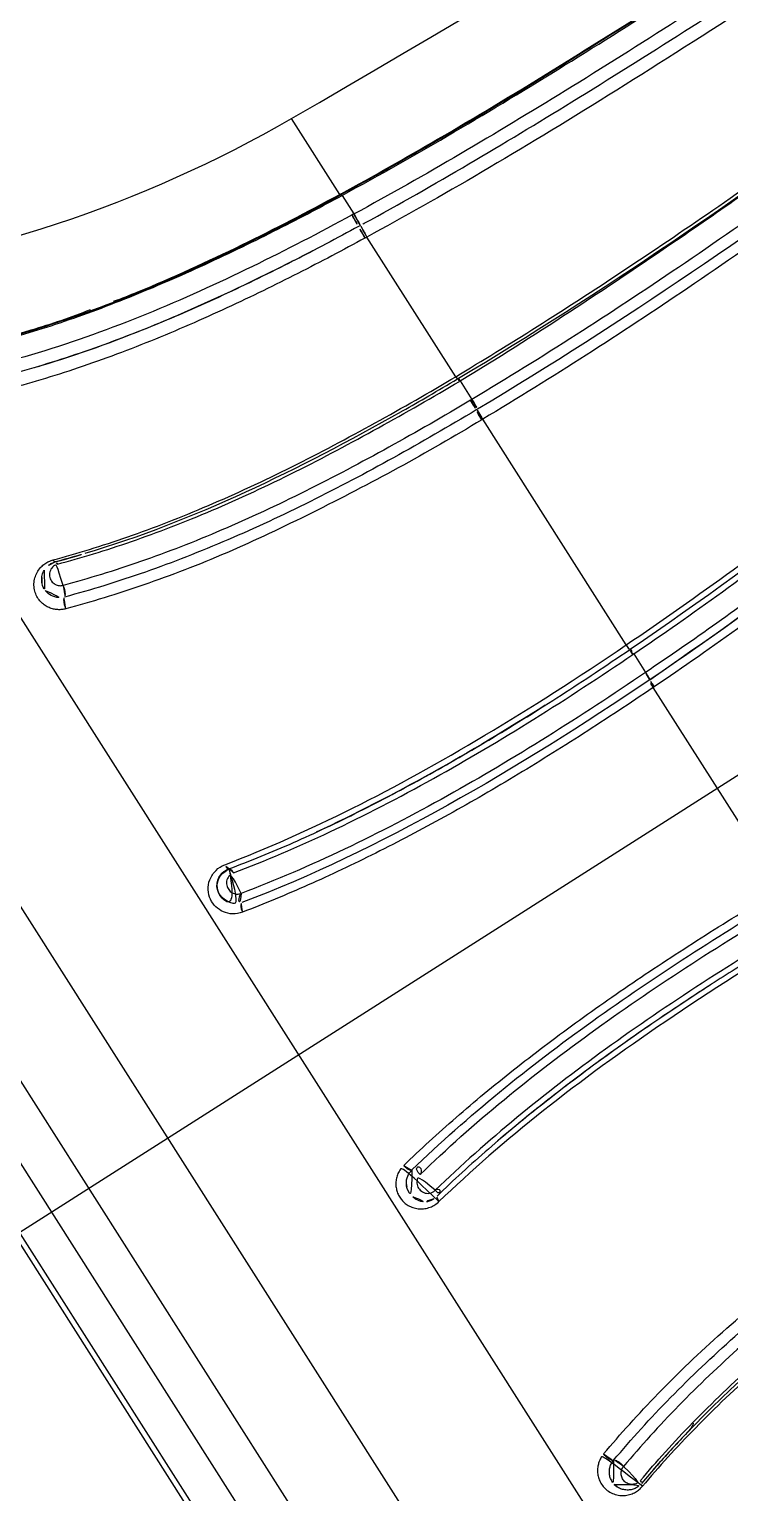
# Model space of a CAD drawing. Header units: millimetres. Extents: x 1145859089 to 1147511753, y -1047484727 to -1047247487.
# Drawn here: x 1145997585.58 to 1145997604.85, y -1047439073.86 to -1047439033.59 of the extents above; entities that cross this region are included whole.
import ezdxf
from ezdxf.xclip import XClip

# ---------------------------------------------------------------- set-up
doc = ezdxf.new("R2010")
doc.units = ezdxf.units.MM
doc.header["$LTSCALE"] = 100
doc.header["$MEASUREMENT"] = 0
doc.header["$XCLIPFRAME"] = 2
doc.linetypes.add('단지배치도$0$CENTER', pattern=[31, 30, -0.5, 0, -0.5])
doc.layers.get('0').update_dxf_attribs({"linetype": 'CONTINUOUS'})
doc.layers.add('XREF', color=135, linetype='CONTINUOUS')
doc.layers.add('단지배치도$0$W240910', color=135, linetype='CONTINUOUS')

# ---------------------------------------------------------------- blocks, each defined once
blk = doc.blocks.new('단지배치도$0$zw$9902')
at = {"layer": '단지배치도$0$W240910', "linetype": '단지배치도$0$CENTER', "ltscale": 20}
blk.add_line((59428.184, -67707.751), (59826.424, -67454.397), dxfattribs=at)
at = {"layer": '단지배치도$0$W240910', "linetype": 'ByBlock', "ltscale": 20}
for p, q in [((59453.296, -67668.833), (59451.967, -67666.744)), ((59453.331, -67668.812), (59453.295, -67668.832)), ((59453.295, -67668.832), (59453.339, -67668.834)), ((59453.362, -67668.857), (59453.688, -67669.369)), ((59453.688, -67669.37), (59453.64, -67669.396)), ((59453.863, -67669.686), (59453.814, -67669.713)), ((59456.486, -67673.847), (59454.042, -67670.005)), ((59438.577, -67671.156), (59465.735, -67713.845)), ((59434.493, -67672.687), (59462.617, -67716.895)), ((59456.539, -67673.905), (59456.539, -67673.905)), ((59456.54, -67673.905), (59456.561, -67673.892)), ((59456.562, -67673.891), (59456.562, -67673.891)), ((59456.588, -67673.975), (59456.585, -67673.971)), ((59456.609, -67673.961), (59456.587, -67673.974)), ((59456.609, -67673.961), (59456.934, -67674.472)), ((59456.934, -67674.472), (59456.898, -67674.494)), ((59432.814, -67674.852), (59459.945, -67717.498)), ((59457.088, -67674.741), (59457.051, -67674.763)), ((59457.231, -67675.018), (59457.206, -67675.032)), ((59461.181, -67681.227), (59457.231, -67675.018)), ((59432.438, -67676.523), (59458.273, -67717.13)), ((59433.104, -67679.521), (59455.839, -67715.257)), ((59461.388, -67681.473), (59461.365, -67681.489)), ((59461.388, -67681.473), (59461.713, -67681.984)), ((59465.447, -67687.932), (59461.925, -67682.397)), ((59461.948, -67682.382), (59461.926, -67682.398)), ((59453.473, -67711.811), (59435.223, -67683.124))]:
    blk.add_line(p, q, dxfattribs=at)
at = {"layer": '단지배치도$0$W240910'}
for radius in [11431.377, 11931.377]:
    blk.add_arc((57394.291, -57699.4), radius, 251.6277496, 321.4181311, dxfattribs=at)
at = {"layer": '단지배치도$0$W240910', "linetype": 'ByBlock', "ltscale": 20}
for centre, radius, start, end in [((59196.18, -67224.11), 511.226, 300.02252, 306.38658), ((59434.716, -67636.914), 34.458, 276.433, 300.0419), ((59456.538, -67673.91), 0.005, 60.7793, 70.801), ((59456.537, -67673.911), 0.00655, 51.3858, 59.271), ((59456.524, -67673.923), 0.0241, 44.3487, 46.5683), ((59456.451, -67673.986), 0.121, 40.7118, 41.2251), ((59456.492, -67673.95), 0.0662, 39.3467, 40.4815), ((59456.482, -67673.959), 0.0789, 38.7093, 39.8142), ((59456.439, -67673.992), 0.134, 37.4088, 38.148), ((59456.389, -67674.03), 0.196, 36.6747, 37.2339), ((59456.352, -67674.057), 0.242, 36.2395, 36.7448), ((59456.301, -67674.092), 0.304, 35.4376, 35.8771), ((59456.233, -67674.142), 0.389, 35.2187, 35.592), ((59456.155, -67674.196), 0.483, 34.8286, 35.1514), ((59456.072, -67674.251), 0.583, 34.2816, 34.5689), ((59455.978, -67674.317), 0.697, 34.1777, 34.4334), ((59455.875, -67674.386), 0.822, 33.9161, 34.1456), ((59455.759, -67674.464), 0.962, 33.6812, 33.888), ((59455.635, -67674.546), 1.11, 33.4684, 33.6568), ((59455.504, -67674.628), 1.265, 33.1317, 33.3038), ((59456.562, -67673.892), 0.000393, 36.4376, 86.2633), ((59456.561, -67673.893), 0.00181, 41.8671, 58.55), ((59456.559, -67673.896), 0.00579, 41.2317, 48.2256), ((59456.553, -67673.902), 0.0134, 40.0966, 43.9645), ((59455.362, -67674.725), 1.436, 33.1062, 33.2646), ((59456.543, -67673.911), 0.0267, 38.5284, 40.9057), ((59456.528, -67673.923), 0.0464, 37.7512, 39.3767), ((59456.507, -67673.941), 0.0745, 37.1781, 38.3437), ((59455.213, -67674.822), 1.615, 32.947, 33.0932), ((59456.478, -67673.963), 0.111, 36.3416, 37.2307), ((59456.44, -67673.992), 0.159, 35.9907, 36.684), ((59456.392, -67674.026), 0.218, 35.1394, 35.701), ((59455.057, -67674.922), 1.799, 32.7995, 32.9352), ((59456.334, -67674.07), 0.29, 35.1818, 35.6424), ((59454.892, -67675.023), 1.993, 32.5308, 32.6573), ((59456.263, -67674.117), 0.375, 34.5244, 34.9125), ((59456.184, -67674.174), 0.473, 34.4045, 34.7343), ((59454.729, -67675.132), 2.189, 32.5311, 32.6496), ((59456.091, -67674.24), 0.587, 34.2755, 34.5617), ((59454.555, -67675.243), 2.396, 32.4084, 32.5194), ((59455.982, -67674.311), 0.716, 33.813, 34.0618), ((59455.863, -67674.393), 0.861, 33.7473, 33.9663), ((59454.361, -67675.365), 2.624, 32.2914, 32.3951), ((59455.735, -67674.482), 1.017, 33.6827, 33.8789), ((59454.21, -67675.46), 2.803, 32.178, 32.2772), ((59455.609, -67674.561), 1.166, 33.3159, 33.4953), ((59454.097, -67675.53), 2.936, 32.0677, 32.1641), ((59455.429, -67674.683), 1.383, 33.2898, 33.4472), ((59455.191, -67674.838), 1.667, 33.1253, 33.2603), ((59455.117, -67674.89), 1.758, 33.0847, 33.2203), ((59455.13, -67674.876), 1.739, 32.7789, 32.9248), ((59454.613, -67675.216), 2.358, 32.8177, 32.9208), ((59451.585, -67677.181), 5.967, 32.8859, 32.9233), ((59454.644, -67675.192), 2.319, 32.5078, 32.6378), ((59454.539, -67675.264), 2.446, 32.4337, 32.6305), ((59450.537, -67677.811), 7.19, 32.3681, 32.4572), ((59450.426, -67687.857), 0.5, 110.8277, 290.8305)]:
    blk.add_arc(centre, radius, start, end, dxfattribs=at)
for points, knots in [([(59500.335, -67637.165), (59497.715, -67638.966), (59494.39, -67641.299), (59485.744, -67647.459), (59482.647, -67649.652), (59476.429, -67653.998), (59473.313, -67656.155), (59464.079, -67662.392), (59459.326, -67665.41), (59454.992, -67667.922), (59454.169, -67668.385), (59453.338, -67668.834)], [0, 0, 0, 0, 0.29037, 0.29037, 0.452016, 0.452016, 0.613615, 0.613615, 0.92715, 0.92715, 1, 1, 1, 1]), ([(59453.362, -67668.857), (59455.442, -67667.731), (59459.505, -67665.311), (59465.469, -67661.485), (59471.35, -67657.541), (59477.178, -67653.519), (59482.498, -67649.793), (59487.318, -67646.377), (59493.089, -67642.259), (59497.432, -67639.191), (59500.343, -67637.188)], [0, 0, 0, 0, 0.00709365, 0.01418549, 0.02127669, 0.02836779, 0.03545818, 0.0407762, 0.04609378, 0.05672761, 0.05672761, 0.05672761, 0.05672761]), ([(59500.669, -67637.701), (59498.979, -67638.862), (59495.301, -67641.432), (59489.657, -67645.448), (59483.709, -67649.683), (59477.729, -67653.871), (59471.726, -67658.017), (59465.671, -67662.082), (59459.683, -67665.912), (59455.66, -67668.301), (59453.689, -67669.37)], [0, 0, 0, 0, 0.108757, 0.237507, 0.366257, 0.495006, 0.623756, 0.752506, 0.881256, 1, 1, 1, 1]), ([(59456.561, -67673.892), (59460.526, -67671.528), (59468.308, -67666.131), (59479.649, -67657.413), (59490.794, -67648.432), (59498.276, -67642.581), (59502.031, -67639.839)], [0.124832, 0.124832, 0.124832, 0.124832, 3.006276, 6.01151, 9.016744, 11.897146, 11.897146, 11.897146, 11.897146]), ([(59456.61, -67673.962), (59458.633, -67672.728), (59461.933, -67670.558), (59466.451, -67667.381), (59470.277, -67664.594), (59474.051, -67661.74), (59477.479, -67659.084), (59480.272, -67656.893), (59482.736, -67654.924), (59484.914, -67653.223), (59487.117, -67651.552), (59488.963, -67650.07), (59490.818, -67648.596), (59492.663, -67647.111), (59494.514, -67645.629), (59496.379, -67644.165), (59498.883, -67642.235), (59500.781, -67640.814), (59502.057, -67639.883)], [0, 0, 0, 0, 0.00711659, 0.01186137, 0.01660485, 0.021348, 0.02609219, 0.02965056, 0.03202317, 0.03558152, 0.03795348, 0.04032436, 0.04269613, 0.04506882, 0.04744163, 0.0498137, 0.05218527, 0.05692701, 0.05692701, 0.05692701, 0.05692701]), ([(59502.383, -67640.394), (59498.746, -67643.052), (59493.268, -67647.341), (59485.953, -67653.209), (59478.322, -67659.281), (59470.594, -67665.232), (59462.806, -67670.776), (59458.866, -67673.319), (59456.934, -67674.472)], [0, 0, 0, 0, 0.237506, 0.366256, 0.495006, 0.752506, 0.881256, 1, 1, 1, 1]), ([(59502.808, -67640.935), (59501.006, -67642.251), (59497.287, -67645.053), (59491.732, -67649.435), (59486.062, -67653.966), (59478.48, -67659.974), (59470.809, -67665.868), (59463.058, -67671.343), (59459.149, -67673.873), (59457.231, -67675.017)], [0, 0, 0, 0, 0.117497, 0.244996, 0.372496, 0.499995, 0.754994, 0.882494, 1, 1, 1, 1]), ([(59461.18, -67681.226), (59463.162, -67679.883), (59466.064, -67677.765), (59469.816, -67674.79), (59472.126, -67672.887), (59473.936, -67671.321), (59475.718, -67669.726), (59477.551, -67668.185), (59479.297, -67666.55), (59481.088, -67664.963), (59485.876, -67660.452), (59491.905, -67654.648), (59498.934, -67648.144), (59502.591, -67645.036), (59504.462, -67643.535)], [0, 0, 0, 0, 0.00718957, 0.01078584, 0.01438205, 0.0161798, 0.01797714, 0.02157165, 0.02336893, 0.02516623, 0.02876067, 0.04314148, 0.05033892, 0.05753311, 0.05753311, 0.05753311, 0.05753311]), ([(59461.288, -67681.344), (59465.162, -67678.713), (59472.705, -67672.805), (59483.386, -67663.062), (59493.735, -67653), (59500.812, -67646.579), (59504.448, -67643.655)], [0.154115, 0.154115, 0.154115, 0.154115, 3.475417, 6.939195, 10.402972, 13.712636, 13.712636, 13.712636, 13.712636]), ([(59504.828, -67644.24), (59503.587, -67645.241), (59501.143, -67647.295), (59497.574, -67650.486), (59494.079, -67653.752), (59490.625, -67657.054), (59487.162, -67660.346), (59483.682, -67663.618), (59480.191, -67666.878), (59476.654, -67670.087), (59473.66, -67672.712), (59471.215, -67674.755), (59469.392, -67676.299), (59467.515, -67677.778), (59465.616, -67679.229), (59463.683, -67680.634), (59462.374, -67681.54), (59461.713, -67681.984)], [0, 0, 0, 0, 0.00478813, 0.00957688, 0.01436517, 0.01915157, 0.02393568, 0.02871811, 0.03350035, 0.03828248, 0.04306514, 0.0454572, 0.04784956, 0.05024207, 0.05263435, 0.05502613, 0.05741722, 0.05741722, 0.05741722, 0.05741722]), ([(59483.096, -67655.891), (59482.145, -67656.647), (59477.396, -67660.406), (59468.911, -67666.928), (59461.092, -67672.354), (59457.089, -67674.742)], [0.167451, 0.167451, 0.167451, 0.167451, 1.168134, 5.158259, 8.980935, 8.980935, 8.980935, 8.980935]), ([(59453.967, -67669.626), (59455.907, -67668.571), (59459.901, -67666.193), (59465.483, -67662.626), (59469.156, -67660.172), (59470.798, -67659.061)], [44.832449, 44.832449, 44.832449, 44.832449, 52.664751, 61.311416, 68.359449, 68.359449, 68.359449, 68.359449]), ([(59453.331, -67668.812), (59454.225, -67668.328), (59456.161, -67667.233), (59459.098, -67665.461), (59462.067, -67663.598), (59463.997, -67662.353), (59464.909, -67661.755)], [0, 0, 0, 0, 0.0537425, 0.1174928, 0.1812431, 0.2389383, 0.2389383, 0.2389383, 0.2389383]), ([(59482.284, -67665.358), (59479.281, -67668.154), (59472.726, -67674.059), (59465.749, -67679.525), (59461.827, -67682.187)], [0.167515, 0.167515, 0.167515, 0.167515, 3.777385, 7.917972, 7.917972, 7.917972, 7.917972]), ([(59441.914, -67673.287), (59442.482, -67673.182), (59443.672, -67672.921), (59445.654, -67672.333), (59447.69, -67671.575), (59449.698, -67670.696), (59451.617, -67669.753), (59452.78, -67669.137), (59453.338, -67668.834)], [0, 0, 0, 0, 0.1666667, 0.3333333, 0.5, 0.6666667, 0.8333333, 0.999986, 0.999986, 0.999986, 0.999986]), ([(59441.935, -67673.31), (59442.446, -67673.22), (59443.545, -67672.99), (59445.454, -67672.436), (59447.497, -67671.683), (59449.606, -67670.769), (59451.644, -67669.775), (59452.811, -67669.156), (59453.362, -67668.857)], [0, 0, 0, 0, 0.166667, 0.333333, 0.5, 0.666667, 0.833333, 1, 1, 1, 1]), ([(59453.345, -67668.838), (59452.448, -67669.316), (59450.607, -67670.271), (59447.78, -67671.564), (59445.639, -67672.342), (59444.455, -67672.687), (59444.269, -67672.734)], [20.729381, 20.729381, 20.729381, 20.729381, 43.949981, 68.22711, 92.504239, 97.000089, 97.000089, 97.000089, 97.000089]), ([(59447.071, -67671.773), (59447.297, -67671.691), (59448.487, -67671.216), (59450.573, -67670.264), (59452.407, -67669.313), (59453.295, -67668.832)], [0.4410697, 0.4410697, 0.4410697, 0.4410697, 0.4999907, 0.7550453, 1, 1, 1, 1]), ([(59453.362, -67668.857), (59453.358, -67668.852), (59453.35, -67668.843), (59453.342, -67668.835), (59453.339, -67668.834), (59453.345, -67668.838)], [0, 0, 0, 0, 0.3333333, 0.6666667, 0.9999991, 0.9999991, 0.9999991, 0.9999991]), ([(59453.639, -67669.397), (59452.732, -67669.887), (59450.862, -67670.858), (59447.989, -67672.166), (59445.048, -67673.231), (59443.042, -67673.722), (59442.047, -67673.905)], [0, 0, 0, 0, 0.245015, 0.500016, 0.755017, 1, 1, 1, 1]), ([(59453.639, -67669.397), (59453.66, -67669.439), (59453.75, -67669.609), (59453.811, -67669.715), (59453.813, -67669.712)], [2.232891, 2.232891, 2.232891, 2.232891, 7.283615, 12.333504, 12.333504, 12.333504, 12.333504]), ([(59453.813, -67669.712), (59453.225, -67670.032), (59452.019, -67670.673), (59450.089, -67671.619), (59448.099, -67672.491), (59446.022, -67673.266), (59443.973, -67673.878), (59442.707, -67674.156), (59442.095, -67674.268)], [0, 0, 0, 0, 0.166667, 0.333333, 0.5, 0.666667, 0.833333, 1, 1, 1, 1]), ([(59453.989, -67670.032), (59453.392, -67670.358), (59452.157, -67671.01), (59450.225, -67671.955), (59448.092, -67672.89), (59445.95, -67673.682), (59443.928, -67674.272), (59442.717, -67674.532), (59442.144, -67674.636)], [0, 0, 0, 0, 0.166667, 0.333333, 0.5, 0.666667, 0.833333, 1, 1, 1, 1]), ([(59453.989, -67670.032), (59453.968, -67669.99), (59453.878, -67669.82), (59453.815, -67669.714), (59453.815, -67669.716)], [2.121431, 2.121431, 2.121431, 2.121431, 6.936571, 11.749379, 11.749379, 11.749379, 11.749379]), ([(59454.041, -67670.004), (59454.036, -67670.008), (59454.025, -67670.014), (59454.008, -67670.025), (59453.996, -67670.029), (59453.989, -67670.032)], [0, 0, 0, 0, 0.333333, 0.666667, 1, 1, 1, 1]), ([(59444.908, -67673.592), (59444.965, -67673.575), (59447.065, -67672.949), (59449.615, -67671.867), (59452.052, -67670.638), (59452.555, -67670.378)], [2.160675, 2.160675, 2.160675, 2.160675, 2.393834, 10.752941, 12.935944, 12.935944, 12.935944, 12.935944]), ([(59441.9, -67673.269), (59442.884, -67673.088), (59444.413, -67672.711), (59445.903, -67672.211), (59446.438, -67672)], [0, 0, 0, 0, 0.244936, 0.3860853, 0.3860853, 0.3860853, 0.3860853]), ([(59454.984, -67674.81), (59454.999, -67674.804), (59455.243, -67674.665), (59455.739, -67674.379), (59456.266, -67674.068), (59456.539, -67673.905)], [0.90632325, 0.90632325, 0.90632325, 0.90632325, 0.90909091, 0.95454545, 1, 1, 1, 1]), ([(59456.486, -67673.847), (59456.495, -67673.86), (59456.513, -67673.882), (59456.531, -67673.902), (59456.538, -67673.906), (59456.539, -67673.905)], [0, 0, 0, 0, 0.3333333, 0.6666667, 0.9910168, 0.9910168, 0.9910168, 0.9910168]), ([(59456.897, -67674.494), (59456.928, -67674.545), (59457.013, -67674.686), (59457.053, -67674.762), (59457.051, -67674.763)], [2.814184, 2.814184, 2.814184, 2.814184, 8.213495, 13.613787, 13.613787, 13.613787, 13.613787]), ([(59456.934, -67674.472), (59456.969, -67674.528), (59457.056, -67674.674), (59457.089, -67674.739), (59457.088, -67674.74)], [0, 0, 0, 0, 0.550523, 1, 1, 1, 1]), ([(59457.205, -67675.032), (59457.174, -67674.982), (59457.089, -67674.841), (59457.049, -67674.765), (59457.052, -67674.765)], [4.165081, 4.165081, 4.165081, 4.165081, 12.142591, 20.120641, 20.120641, 20.120641, 20.120641]), ([(59445.464, -67678.945), (59445.705, -67678.881), (59445.98, -67678.803), (59446.244, -67678.725), (59446.283, -67678.713)], [0, 0, 0, 0, 0.04545454, 0.05361264, 0.05361264, 0.05361264, 0.05361264]), ([(59445.157, -67679.183), (59445.135, -67679.221), (59445.1, -67679.308), (59445.083, -67679.494), (59445.132, -67679.64), (59445.182, -67679.714), (59445.195, -67679.731)], [0.2729676, 0.2729676, 0.2729676, 0.2729676, 0.375, 0.5, 0.625, 0.6605041, 0.6605041, 0.6605041, 0.6605041]), ([(59445.464, -67678.945), (59445.398, -67678.963), (59445.322, -67679.002), (59445.262, -67679.053), (59445.247, -67679.065)], [0, 0, 0, 0, 0.125, 0.1618004, 0.1618004, 0.1618004, 0.1618004]), ([(59445.684, -67679.589), (59445.667, -67679.593), (59445.632, -67679.598), (59445.576, -67679.598), (59445.517, -67679.587), (59445.458, -67679.562), (59445.406, -67679.523), (59445.362, -67679.473), (59445.327, -67679.409), (59445.306, -67679.334), (59445.306, -67679.251), (59445.329, -67679.174), (59445.368, -67679.111), (59445.417, -67679.063), (59445.47, -67679.029), (59445.507, -67679.012), (59445.526, -67679.006)], [0, 0, 0, 0, 0.071429, 0.142857, 0.214286, 0.285714, 0.357143, 0.428571, 0.5, 0.571429, 0.642857, 0.714286, 0.785714, 0.857143, 0.928571, 1, 1, 1, 1]), ([(59445.191, -67679.731), (59445.225, -67679.77), (59445.313, -67679.858), (59445.509, -67679.939), (59445.654, -67679.928), (59445.722, -67679.91)], [0.6605267, 0.6605267, 0.6605267, 0.6605267, 0.75, 0.875, 1, 1, 1, 1]), ([(59450.131, -67687.279), (59451.283, -67686.837), (59453.641, -67685.788), (59457.24, -67683.797), (59459.85, -67682.133), (59461.18, -67681.226)], [0, 0, 0, 0, 0.333333, 0.666667, 1, 1, 1, 1]), ([(59461.18, -67681.226), (59461.194, -67681.248), (59461.221, -67681.291), (59461.252, -67681.339), (59461.262, -67681.355), (59461.263, -67681.357)], [0, 0, 0, 0, 0.333333, 0.666667, 1, 1, 1, 1]), ([(59461.291, -67681.347), (59461.293, -67681.347), (59461.316, -67681.372), (59461.364, -67681.438), (59461.388, -67681.473)], [0.2319135, 0.2319135, 0.2319135, 0.2319135, 0.4989452, 0.7661842, 0.7661842, 0.7661842, 0.7661842]), ([(59450.248, -67687.39), (59450.833, -67687.169), (59452.017, -67686.69), (59453.819, -67685.832), (59455.651, -67684.866), (59457.51, -67683.79), (59459.392, -67682.622), (59460.64, -67681.786), (59461.267, -67681.363)], [0.0000002, 0.0000002, 0.0000002, 0.0000002, 0.1666667, 0.3333333, 0.5, 0.6666667, 0.8333333, 1, 1, 1, 1]), ([(59450.369, -67687.503), (59451.256, -67687.166), (59453.098, -67686.377), (59456.795, -67684.463), (59459.564, -67682.713), (59461.365, -67681.489)], [0, 0, 0, 0, 0.237515, 0.495013, 1, 1, 1, 1]), ([(59461.365, -67681.489), (59461.34, -67681.454), (59461.292, -67681.388), (59461.27, -67681.363), (59461.267, -67681.363)], [0.2564635, 0.2564635, 0.2564635, 0.2564635, 0.515601, 0.7735742, 0.7735742, 0.7735742, 0.7735742]), ([(59461.713, -67681.984), (59459.923, -67683.201), (59456.239, -67685.529), (59452.486, -67687.346), (59450.585, -67688.066)], [0, 0, 0, 0, 0.495012, 1, 1, 1, 1]), ([(59461.713, -67681.984), (59461.713, -67681.985), (59461.72, -67681.995), (59461.722, -67681.999), (59461.739, -67682.026), (59461.776, -67682.085), (59461.808, -67682.137), (59461.829, -67682.184), (59461.826, -67682.18), (59461.826, -67682.185)], [0, 0, 0, 0, 0.0308756, 0.0308756, 0.0450742, 0.0450742, 0.5992752, 0.5992752, 0.9999999, 0.9999999, 0.9999999, 0.9999999]), ([(59461.826, -67682.185), (59461.825, -67682.182), (59461.817, -67682.166), (59461.812, -67682.152), (59461.799, -67682.127), (59461.782, -67682.098), (59461.761, -67682.063), (59461.738, -67682.025), (59461.721, -67681.997), (59461.713, -67681.984)], [0, 0, 0, 0, 0.142857, 0.285714, 0.428571, 0.571429, 0.714286, 0.857143, 1, 1, 1, 1]), ([(59461.925, -67682.398), (59461.284, -67682.833), (59460.001, -67683.68), (59458.082, -67684.875), (59456.173, -67685.977), (59454.281, -67686.976), (59452.419, -67687.856), (59451.215, -67688.354), (59450.621, -67688.581)], [0, 0, 0, 0, 0.166667, 0.333333, 0.5, 0.666667, 0.833333, 1, 1, 1, 1]), ([(59461.949, -67682.382), (59461.924, -67682.347), (59461.858, -67682.247), (59461.825, -67682.189), (59461.828, -67682.188)], [0, 0, 0, 0, 0.382407, 1, 1, 1, 1]), ([(59450.248, -67687.39), (59450.076, -67687.455), (59449.902, -67687.631), (59449.93, -67688.112), (59450.127, -67688.297), (59450.434, -67688.352), (59450.531, -67688.35), (59450.602, -67688.32)], [0, 0, 0, 0, 0.435863, 0.435863, 0.86546, 0.86546, 1, 1, 1, 1]), ([(59450.247, -67687.387), (59450.237, -67687.388), (59450.214, -67687.385), (59450.171, -67687.346), (59450.144, -67687.302), (59450.131, -67687.279)], [0, 0, 0, 0, 0.333333, 0.666667, 1, 1, 1, 1]), ([(59450.369, -67687.503), (59450.366, -67687.495), (59450.363, -67687.488), (59450.332, -67687.438), (59450.303, -67687.408), (59450.262, -67687.388), (59450.259, -67687.389), (59450.248, -67687.39)], [0, 0, 0, 0, 0.084741, 0.084741, 0.675048, 0.675048, 1, 1, 1, 1]), ([(59450.585, -67688.066), (59450.548, -67688.08), (59450.475, -67688.091), (59450.359, -67688.067), (59450.255, -67687.995), (59450.184, -67687.877), (59450.17, -67687.731), (59450.234, -67687.582), (59450.317, -67687.525), (59450.369, -67687.503)], [0, 0, 0, 0, 0.142857, 0.285714, 0.428571, 0.571429, 0.714286, 0.857143, 1, 1, 1, 1]), ([(59450.585, -67688.066), (59450.542, -67688.109), (59450.492, -67688.293), (59450.562, -67688.339), (59450.602, -67688.32)], [0, 0, 0, 0, 0.0002151107, 0.0004285521, 0.0004285521, 0.0004285521, 0.0004285521]), ([(59455.055, -67695.551), (59455.513, -67695.109), (59456.474, -67694.229), (59458.06, -67692.916), (59459.767, -67691.626), (59461.574, -67690.364), (59463.469, -67689.132), (59464.78, -67688.328), (59465.446, -67687.932)], [0, 0, 0, 0, 0.166667, 0.333333, 0.5, 0.666667, 0.833333, 1, 1, 1, 1]), ([(59455.281, -67695.676), (59455.281, -67695.676), (59456.832, -67694.172), (59460.19, -67691.48), (59463.776, -67689.193), (59465.596, -67688.111)], [0.03183, 0.03183, 0.03183, 0.03183, 0.031853, 1.642318, 3.252109, 3.252109, 3.252109, 3.252109]), ([(59450.621, -67688.581), (59450.611, -67688.56), (59450.588, -67688.503), (59450.569, -67688.412), (59450.577, -67688.346), (59450.595, -67688.328), (59450.604, -67688.325)], [0, 0, 0, 0, 0.202205, 0.499974, 0.797742, 1, 1, 1, 1]), ([(59455.506, -67695.802), (59456.964, -67694.386), (59460.201, -67691.756), (59463.87, -67689.406), (59465.731, -67688.301)], [0, 0, 0, 0, 0.504988, 1, 1, 1, 1]), ([(59466.032, -67688.825), (59464.16, -67689.937), (59460.541, -67692.255), (59457.343, -67694.859), (59455.926, -67696.236)], [0, 0, 0, 0, 0.504988, 1, 1, 1, 1]), ([(59466.105, -67688.967), (59465.452, -67689.357), (59464.584, -67689.89), (59463.737, -67690.429), (59463.515, -67690.564)], [0, 0, 0, 0, 0.1666667, 0.2254814, 0.2254814, 0.2254814, 0.2254814]), ([(59466.192, -67689.104), (59464.796, -67689.93), (59462.169, -67691.599), (59458.827, -67694.03), (59456.9, -67695.704), (59456.027, -67696.547)], [0, 0, 0, 0, 0.333333, 0.666667, 1, 1, 1, 1]), ([(59463.518, -67690.57), (59463.116, -67690.829), (59462.108, -67691.492), (59460.554, -67692.577), (59458.902, -67693.824), (59457.367, -67695.096), (59456.424, -67695.958), (59455.974, -67696.392)], [0.2254816, 0.2254816, 0.2254816, 0.2254816, 0.3333333, 0.5, 0.6666667, 0.8333333, 1, 1, 1, 1]), ([(59455.055, -67695.551), (59455.07, -67695.569), (59455.112, -67695.614), (59455.186, -67695.67), (59455.249, -67695.69), (59455.274, -67695.682), (59455.28, -67695.675)], [0, 0, 0, 0, 0.202205, 0.499974, 0.797742, 1, 1, 1, 1]), ([(59455.284, -67695.679), (59455.181, -67695.77), (59455.086, -67696.003), (59455.177, -67696.281), (59455.27, -67696.385), (59455.303, -67696.414)], [0, 0, 0, 0, 0.0004226561, 0.0006966093, 0.0008377334, 0.0008377334, 0.0008377334, 0.0008377334]), ([(59455.506, -67695.802), (59455.561, -67695.745), (59455.537, -67695.511), (59455.334, -67695.626), (59455.284, -67695.679)], [0, 0, 0, 0, 0.0002525592, 0.0004991792, 0.0004991792, 0.0004991792, 0.0004991792]), ([(59455.926, -67696.236), (59455.874, -67696.279), (59455.774, -67696.333), (59455.6, -67696.31), (59455.478, -67696.215), (59455.413, -67696.081), (59455.418, -67695.927), (59455.469, -67695.842), (59455.506, -67695.802)], [0, 0, 0, 0, 0.166667, 0.333333, 0.5, 0.666667, 0.833333, 1, 1, 1, 1]), ([(59455.141, -67696.142), (59455.136, -67696.122), (59455.131, -67696.094), (59455.129, -67696.065), (59455.128, -67696.058)], [1.2156952, 1.2156952, 1.2156952, 1.2156952, 1.3350391, 1.377012, 1.377012, 1.377012, 1.377012]), ([(59455.926, -67696.236), (59455.97, -67696.196), (59456.127, -67696.208), (59456.013, -67696.354), (59455.974, -67696.392)], [0, 0, 0, 0, 0.0001966529, 0.0003869029, 0.0003869029, 0.0003869029, 0.0003869029]), ([(59456.027, -67696.547), (59456.012, -67696.525), (59455.984, -67696.483), (59455.967, -67696.429), (59455.973, -67696.405), (59455.979, -67696.396)], [0, 0, 0, 0, 0.333333, 0.666667, 1, 1, 1, 1]), ([(59463.02, -67702.647), (59462.995, -67702.757), (59462.799, -67702.961), (59462.461, -67703.321), (59462.039, -67703.789), (59461.746, -67704.129), (59461.598, -67704.306)], [0.8532055, 0.8532055, 0.8532055, 0.8532055, 0.875, 0.9166667, 0.9583333, 0.9999979, 0.9999979, 0.9999979, 0.9999979]), ([(59460.833, -67703.663), (59460.811, -67703.69), (59460.77, -67703.746), (59460.73, -67703.847), (59460.712, -67703.955), (59460.717, -67704.064), (59460.746, -67704.17), (59460.793, -67704.258), (59460.833, -67704.308), (59460.85, -67704.33)], [0, 0, 0, 0, 0.0714286, 0.1428571, 0.2142857, 0.2857143, 0.3571429, 0.4285714, 0.4797607, 0.4797607, 0.4797607, 0.4797607]), ([(59460.85, -67704.327), (59460.859, -67704.335), (59460.893, -67704.37), (59460.965, -67704.423), (59461.079, -67704.47), (59461.202, -67704.489), (59461.32, -67704.477), (59461.428, -67704.441), (59461.523, -67704.383), (59461.575, -67704.333), (59461.598, -67704.306)], [0.4798282, 0.4798282, 0.4798282, 0.4798282, 0.5, 0.5714286, 0.6428571, 0.7142857, 0.7857143, 0.8571429, 0.9285714, 1, 1, 1, 1])]:
    blk.add_open_spline(points, degree=3, knots=knots, dxfattribs=at)
for points in [[(59501.123, -67638.287), (59499.416, -67639.458), (59495.839, -67641.952), (59489.737, -67646.299), (59483.584, -67650.668), (59478.086, -67654.514), (59473.122, -67657.945), (59468.583, -67661.013), (59464.43, -67663.74), (59460.637, -67666.152), (59457.162, -67668.268), (59455.047, -67669.459), (59454.041, -67670.004)], [(59456.486, -67673.847), (59457.941, -67672.976), (59461.014, -67671.036), (59466.074, -67667.536), (59471.693, -67663.43), (59477.876, -67658.68), (59484.837, -67653.173), (59491.384, -67647.939), (59497.044, -67643.495), (59500.445, -67640.941), (59502.037, -67639.781)], [(59461.388, -67681.473), (59462.974, -67680.401), (59466.313, -67677.985), (59471.8, -67673.579), (59477.853, -67668.318), (59484.648, -67661.979), (59490.413, -67656.423), (59495.583, -67651.502), (59500.285, -67647.227), (59503.145, -67644.82), (59504.504, -67643.728)], [(59505.212, -67644.716), (59503.826, -67645.83), (59500.906, -67648.285), (59496.091, -67652.648), (59490.816, -67657.647), (59485.002, -67663.205), (59478.43, -67669.282), (59472.348, -67674.535), (59466.883, -67678.897), (59463.538, -67681.309), (59461.949, -67682.382)], [(59461.826, -67682.185), (59469.134, -67677.207), (59475.814, -67671.366), (59482.282, -67665.357)], [(59453.339, -67668.834), (59453.339, -67668.834), (59453.337, -67668.826), (59453.331, -67668.812)], [(59453.345, -67668.838), (59453.338, -67668.834), (59453.338, -67668.834), (59453.338, -67668.834)], [(59453.689, -67669.37), (59453.696, -67669.386), (59453.717, -67669.428), (59453.767, -67669.52), (59453.818, -67669.614), (59453.854, -67669.675), (59453.862, -67669.686), (59453.863, -67669.685)], [(59453.969, -67669.63), (59453.933, -67669.648), (59453.898, -67669.667), (59453.863, -67669.685)], [(59454.041, -67670.004), (59454.033, -67669.988), (59454.008, -67669.94), (59453.962, -67669.852), (59453.911, -67669.761), (59453.878, -67669.705), (59453.867, -67669.687), (59453.867, -67669.688)], [(59445.407, -67678.89), (59446.062, -67678.713), (59447.427, -67678.294), (59449.674, -67677.425), (59451.979, -67676.35), (59454.284, -67675.126), (59455.76, -67674.28), (59456.486, -67673.847)], [(59445.526, -67679.006), (59446.176, -67678.833), (59447.533, -67678.421), (59449.776, -67677.556), (59452.077, -67676.484), (59454.371, -67675.263), (59455.855, -67674.412), (59456.588, -67673.975)], [(59456.897, -67674.494), (59456.158, -67674.937), (59454.659, -67675.797), (59452.35, -67677.023), (59450.039, -67678.1), (59447.798, -67678.969), (59446.377, -67679.404), (59445.684, -67679.589)], [(59457.051, -67674.763), (59456.292, -67675.216), (59454.779, -67676.094), (59452.484, -67677.307), (59450.22, -67678.361), (59447.935, -67679.258), (59446.454, -67679.714), (59445.722, -67679.91)], [(59454.984, -67674.81), (59452.164, -67676.408), (59449.28, -67677.822), (59446.284, -67678.713)], [(59457.231, -67675.017), (59457.216, -67674.994), (59457.181, -67674.937), (59457.123, -67674.838), (59457.083, -67674.766), (59457.076, -67674.75), (59457.077, -67674.75)], [(59457.205, -67675.032), (59456.451, -67675.488), (59454.919, -67676.372), (59452.529, -67677.611), (59450.178, -67678.73), (59447.875, -67679.614), (59446.45, -67680.05), (59445.76, -67680.233)], [(59445.76, -67680.233), (59445.725, -67680.244), (59445.653, -67680.258), (59445.535, -67680.261), (59445.416, -67680.243), (59445.299, -67680.205), (59445.19, -67680.148), (59445.088, -67680.068), (59444.997, -67679.96), (59444.925, -67679.828), (59444.882, -67679.673), (59444.877, -67679.503), (59444.913, -67679.339), (59444.984, -67679.195), (59445.076, -67679.079), (59445.181, -67678.99), (59445.293, -67678.928), (59445.369, -67678.9), (59445.407, -67678.89)], [(59445.407, -67678.89), (59445.427, -67678.928), (59445.448, -67678.948), (59445.463, -67678.946)], [(59445.16, -67679.175), (59445.159, -67679.177), (59445.157, -67679.18), (59445.155, -67679.184)], [(59445.464, -67678.945), (59445.338, -67678.977), (59445.22, -67679.066), (59445.16, -67679.175)], [(59445.526, -67679.006), (59445.504, -67678.964), (59445.48, -67678.941), (59445.464, -67678.945)], [(59445.097, -67679.374), (59445.083, -67679.495), (59445.11, -67679.625), (59445.191, -67679.731)], [(59445.684, -67679.589), (59445.698, -67679.615), (59445.724, -67679.679), (59445.747, -67679.79), (59445.747, -67679.877), (59445.732, -67679.907), (59445.722, -67679.91)], [(59445.76, -67680.233), (59445.746, -67680.207), (59445.72, -67680.141), (59445.696, -67680.029), (59445.696, -67679.94), (59445.712, -67679.915), (59445.722, -67679.913)], [(59461.265, -67681.36), (59461.273, -67681.355), (59461.281, -67681.349), (59461.288, -67681.344)], [(59461.826, -67682.185), (59458.179, -67684.657), (59454.396, -67686.874), (59450.602, -67688.32)], [(59461.925, -67682.398), (59461.861, -67682.305), (59461.8, -67682.207), (59461.804, -67682.203)], [(59458.952, -67682.887), (59456.88, -67684.199), (59454.772, -67685.396), (59452.649, -67686.382)], [(59450.621, -67688.581), (59450.528, -67688.614), (59450.349, -67688.646), (59450.086, -67688.586), (59449.875, -67688.445), (59449.723, -67688.237), (59449.657, -67687.969), (59449.697, -67687.687), (59449.882, -67687.412), (59450.039, -67687.313), (59450.131, -67687.279)], [(59450.248, -67687.39), (59450.037, -67687.468), (59449.883, -67687.688), (59449.919, -67687.791)], [(59457.637, -67694.875), (59459.435, -67693.339), (59461.427, -67691.91), (59463.515, -67690.564)], [(59460.557, -67703.491), (59461.015, -67702.944), (59462.014, -67701.84), (59463.787, -67700.123), (59465.81, -67698.49), (59467.933, -67696.828), (59469.384, -67695.818), (59470.118, -67695.329)], [(59456.027, -67696.547), (59455.993, -67696.58), (59455.917, -67696.637), (59455.786, -67696.705), (59455.639, -67696.744), (59455.488, -67696.751), (59455.342, -67696.727), (59455.208, -67696.674), (59455.093, -67696.597), (59454.999, -67696.504), (59454.926, -67696.398), (59454.874, -67696.283), (59454.844, -67696.161), (59454.836, -67696.034), (59454.852, -67695.903), (59454.894, -67695.774), (59454.962, -67695.653), (59455.022, -67695.583), (59455.055, -67695.551)], [(59460.833, -67703.663), (59461.321, -67703.083), (59462.362, -67701.936), (59464.144, -67700.244), (59466.059, -67698.646), (59468.132, -67697.083), (59469.566, -67696.077), (59470.296, -67695.583)], [(59470.474, -67695.836), (59469.762, -67696.317), (59468.351, -67697.308), (59466.268, -67698.873), (59464.311, -67700.512), (59462.594, -67702.153), (59461.58, -67703.271), (59461.108, -67703.833)], [(59455.303, -67696.415), (59455.498, -67696.605), (59455.841, -67696.589), (59456.005, -67696.365)], [(59455.884, -67696.47), (59455.728, -67696.573), (59455.533, -67696.576), (59455.374, -67696.47)], [(59461.569, -67704.224), (59462.008, -67703.701), (59462.966, -67702.638), (59464.696, -67700.978), (59466.644, -67699.348), (59468.717, -67697.792), (59470.112, -67696.812), (59470.813, -67696.336)], [(59470.886, -67696.483), (59470.191, -67696.953), (59468.807, -67697.927), (59466.73, -67699.488), (59464.777, -67701.12), (59463.046, -67702.777), (59462.071, -67703.851), (59461.624, -67704.381)], [(59461.908, -67703.942), (59464.285, -67701.199), (59467.247, -67698.893), (59470.357, -67696.751)], [(59461.624, -67704.381), (59461.598, -67704.411), (59461.541, -67704.468), (59461.436, -67704.543), (59461.31, -67704.602), (59461.163, -67704.635), (59461.003, -67704.637), (59460.837, -67704.598), (59460.687, -67704.52), (59460.567, -67704.415), (59460.479, -67704.294), (59460.422, -67704.167), (59460.393, -67704.042), (59460.387, -67703.919), (59460.403, -67703.797), (59460.437, -67703.682), (59460.489, -67703.578), (59460.533, -67703.519), (59460.557, -67703.491)], [(59460.557, -67703.491), (59460.575, -67703.515), (59460.626, -67703.569), (59460.715, -67703.636), (59460.793, -67703.672), (59460.824, -67703.67), (59460.831, -67703.662)], [(59461.108, -67703.833), (59461.09, -67703.809), (59461.043, -67703.759), (59460.952, -67703.691), (59460.874, -67703.655), (59460.841, -67703.655), (59460.833, -67703.663)], [(59461.108, -67703.833), (59461.083, -67703.864), (59461.046, -67703.929), (59461.032, -67704.041), (59461.059, -67704.153), (59461.126, -67704.249), (59461.228, -67704.315), (59461.354, -67704.338), (59461.476, -67704.306), (59461.541, -67704.256), (59461.569, -67704.224)], [(59461.569, -67704.224), (59461.597, -67704.261), (59461.608, -67704.293), (59461.598, -67704.306)], [(59461.624, -67704.381), (59461.598, -67704.346), (59461.588, -67704.318), (59461.598, -67704.306)], [(59460.85, -67704.33), (59460.918, -67704.401), (59461.004, -67704.445), (59461.092, -67704.468)]]:
    blk.add_open_spline(points, degree=3, dxfattribs=at)
blk = doc.blocks.new('단지배치도')
blk.add_blockref('단지배치도$0$zw$9902', (141034.193, 142437.157))

msp = doc.modelspace()

# ---------------------------------------------------------------- block references
at = {"layer": 'XREF'}
ref = msp.add_blockref('단지배치도', (1145797106.633357, -1047513806.462535), dxfattribs=at)
XClip(ref).set_block_clipping_path([(72982.4064819524, 34919.7593965302), (360382.4067475507, 255319.7593436702)])

doc.saveas('drawing.dxf')
